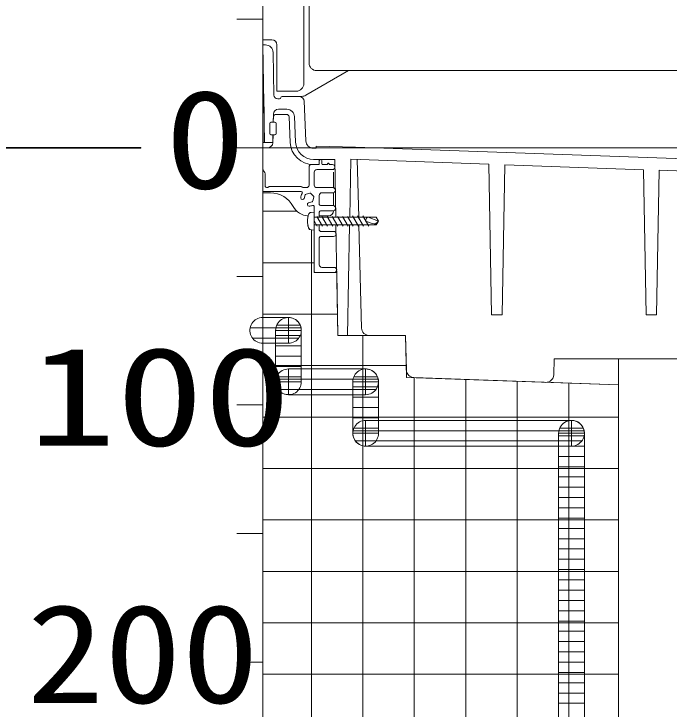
# Model space of a CAD drawing. Units: millimetres on the paper. Extents: x -305 to 305, y -152 to 152.
# Drawn here: x -226.8 to -214.07, y 48.82 to 62.34 of the extents above; entities that cross this region are included whole.
import ezdxf
from ezdxf.enums import TextEntityAlignment as Align

# ---------------------------------------------------------------- set-up
doc = ezdxf.new("R2010")
doc.units = ezdxf.units.MM
doc.linetypes.add('LONG_CHAIN', pattern=[21, 18, -1, 1, -1])
doc.layers.add('0-0_PV', color=7, linetype='Continuous', lineweight=9)
doc.styles.add('ＭＳ ゴシック', font='')
doc.styles.get('ＭＳ ゴシック').set_extended_font_data('MS Gothic')

msp = doc.modelspace()

# ---------------------------------------------------------------- linework, layer by layer
at = {"layer": '0-0_PV'}
for p, q in [((-221.963, 82.687), (-221.963, 36.437)), ((-221.163, 79.011), (-221.163, 60.987)), ((-221.063, 78.987), (-221.063, 61.387)), ((-222.463, 62.237), (-221.963, 62.237)), ((-221.963, 61.837), (-221.788, 61.837)), ((-221.963, 61.737), (-221.93, 59.837)), ((-221.963, 61.737), (-221.91, 61.737)), ((-221.688, 61.737), (-221.688, 60.837)), ((-221.76, 61.59), (-221.746, 60.761)), ((-220.297, 61.237), (-221.128, 60.757)), ((-220.913, 61.237), (-204.463, 61.237)), ((-221.313, 60.837), (-221.688, 60.837)), ((-221.671, 60.687), (-221.638, 60.687)), ((-221.588, 60.737), (-221.203, 60.737)), ((-221.159, 60.641), (-221.125, 59.872)), ((-221.963, 60.537), (-221.946, 60.537)), ((-221.936, 59.847), (-221.936, 60.527)), ((-221.655, 60.487), (-221.496, 60.487)), ((-221.755, 60.39), (-221.759, 60.237)), ((-221.754, 60.339), (-221.757, 60.237)), ((-221.501, 60.387), (-221.704, 60.387)), ((-221.451, 60.339), (-221.429, 59.842)), ((-221.346, 60.344), (-221.324, 59.847)), ((-221.828, 60.212), (-221.828, 60.012)), ((-221.728, 60.237), (-221.803, 60.237)), ((-221.703, 60.212), (-221.703, 60.012)), ((-221.728, 59.987), (-221.803, 59.987)), ((-221.765, 59.987), (-221.769, 59.837)), ((-221.763, 59.987), (-221.767, 59.834)), ((-221.963, 59.837), (-221.946, 59.837)), ((-221.93, 59.837), (-221.769, 59.837)), ((-220.162, 59.752), (-220.925, 59.767)), ((-220.925, 59.727), (-220.925, 59.767)), ((-206.212, 59.251), (-220.162, 59.752)), ((-222.463, 59.737), (-221.963, 59.737)), ((-221.867, 59.737), (-221.963, 59.737)), ((-220.925, 59.727), (-220.978, 59.728)), ((-220.863, 59.487), (-220.863, 59.422)), ((-220.813, 59.487), (-220.813, 59.422)), ((-220.098, 58.387), (-220.127, 59.511)), ((-221.063, 59.362), (-221.063, 59.012)), ((-220.873, 59.412), (-221.013, 59.412)), ((-220.713, 59.412), (-220.803, 59.412)), ((-220.713, 59.412), (-220.696, 59.433)), ((-220.663, 59.412), (-220.68, 59.433)), ((-220.61, 59.412), (-220.663, 59.412)), ((-217.566, 59.419), (-217.515, 56.487)), ((-217.26, 59.408), (-217.311, 56.487)), ((-214.564, 59.311), (-217.26, 59.408)), ((-221.957, 59.306), (-221.963, 59.312)), ((-221.913, 59.2), (-221.913, 58.987)), ((-220.963, 59.262), (-220.963, 59.012)), ((-220.61, 59.312), (-220.913, 59.312)), ((-220.588, 59.262), (-220.588, 58.962)), ((-214.564, 59.311), (-214.515, 56.487)), ((-214.262, 59.3), (-214.311, 56.487)), ((-207.91, 59.072), (-214.262, 59.3)), ((-221.873, 58.962), (-221.888, 58.962)), ((-221.845, 58.98), (-221.855, 58.969)), ((-221.223, 58.987), (-221.827, 58.987)), ((-221.195, 58.969), (-221.205, 58.98)), ((-221.113, 58.962), (-221.177, 58.962)), ((-220.602, 58.962), (-220.913, 58.962)), ((-221.218, 58.887), (-221.963, 58.887)), ((-221.813, 58.862), (-221.963, 58.862)), ((-221.157, 58.754), (-221.139, 58.821)), ((-221.121, 58.838), (-221.05, 58.857)), ((-221.026, 58.851), (-220.974, 58.799)), ((-220.863, 58.812), (-220.863, 58.637)), ((-220.602, 58.862), (-220.813, 58.862)), ((-220.588, 58.862), (-220.588, 58.612)), ((-221.004, 58.686), (-221.071, 58.668)), ((-220.987, 58.704), (-220.967, 58.775)), ((-220.963, 58.593), (-220.963, 57.337)), ((-220.596, 58.612), (-220.838, 58.612)), ((-221.963, 58.502), (-221.297, 58.502)), ((-221.019, 58.482), (-220.963, 58.487)), ((-220.963, 58.487), (-220.963, 58.137)), ((-220.963, 58.387), (-219.756, 58.387)), ((-220.913, 58.402), (-220.803, 58.212)), ((-220.863, 58.487), (-220.863, 58.387)), ((-220.688, 58.412), (-220.863, 58.412)), ((-220.596, 58.512), (-220.838, 58.512)), ((-220.813, 58.402), (-220.703, 58.212)), ((-220.713, 58.402), (-220.603, 58.212)), ((-220.613, 58.402), (-220.503, 58.212)), ((-220.513, 58.402), (-220.403, 58.212)), ((-220.413, 58.402), (-220.303, 58.212)), ((-220.313, 58.402), (-220.203, 58.212)), ((-220.219, 58.412), (-220.103, 58.212)), ((-220.119, 58.412), (-220.003, 58.212)), ((-220.019, 58.412), (-219.903, 58.212)), ((-219.913, 58.387), (-219.713, 58.312)), ((-219.713, 58.312), (-219.756, 58.387)), ((-220.963, 58.315), (-220.903, 58.212)), ((-219.835, 58.266), (-219.963, 58.312)), ((-219.756, 58.237), (-219.713, 58.312)), ((-221.019, 58.142), (-220.963, 58.137)), ((-221.017, 36.437), (-221.017, 58.142)), ((-220.963, 58.237), (-219.756, 58.237)), ((-220.863, 58.237), (-220.863, 58.137)), ((-220.54, 58.237), (-220.503, 56.087)), ((-220.275, 58.237), (-220.313, 56.087)), ((-220.042, 56.233), (-220.094, 58.237)), ((-220.863, 57.987), (-220.863, 57.462)), ((-220.587, 58.112), (-220.838, 58.112)), ((-220.587, 58.012), (-220.838, 58.012)), ((-221.963, 57.502), (-220.963, 57.502)), ((-220.575, 57.312), (-220.938, 57.312)), ((-220.575, 57.412), (-220.813, 57.412)), ((-222.463, 57.237), (-221.963, 57.237)), ((-221.963, 56.502), (-220.51, 56.502)), ((-221.463, 56.437), (-221.963, 56.437)), ((-221.463, 56.437), (-221.963, 56.437)), ((-217.515, 56.487), (-217.311, 56.487)), ((-214.515, 56.487), (-214.311, 56.487)), ((-221.963, 56.237), (-222.208, 56.237)), ((-221.463, 56.237), (-221.963, 56.237)), ((-221.234, 56.287), (-221.691, 56.287)), ((-221.218, 56.237), (-221.463, 56.237)), ((-221.963, 56.037), (-222.162, 56.037)), ((-221.463, 56.037), (-221.963, 56.037)), ((-221.213, 56.087), (-221.713, 56.087)), ((-221.263, 56.037), (-221.463, 56.037)), ((-220.503, 56.087), (-219.996, 56.087)), ((-220.017, 36.437), (-220.017, 56.087)), ((-219.892, 56.087), (-219.188, 56.087)), ((-219.17, 55.414), (-219.188, 56.087)), ((-221.213, 55.887), (-221.713, 55.887)), ((-221.213, 55.687), (-221.713, 55.687)), ((-216.308, 55.322), (-216.3, 55.637)), ((-204.463, 55.637), (-216.3, 55.637)), ((-215.048, 55.637), (-215.048, 43.857)), ((-221.963, 55.502), (-219.172, 55.502)), ((-221.213, 55.487), (-221.713, 55.487)), ((-219.963, 55.437), (-221.463, 55.437)), ((-219.963, 55.437), (-221.463, 55.437)), ((-221.213, 55.287), (-221.713, 55.287)), ((-219.734, 55.287), (-220.191, 55.287)), ((-221.463, 55.237), (-221.708, 55.237)), ((-219.963, 55.237), (-221.463, 55.237)), ((-219.718, 55.237), (-219.963, 55.237)), ((-219.026, 55.268), (-215.048, 55.126)), ((-219.017, 36.437), (-219.017, 55.268)), ((-218.017, 36.437), (-218.017, 55.232)), ((-217.017, 36.437), (-217.017, 55.196)), ((-216.017, 36.552), (-216.017, 55.16)), ((-221.263, 55.038), (-221.663, 55.038)), ((-221.463, 55.037), (-221.662, 55.037)), ((-219.963, 55.037), (-221.463, 55.037)), ((-219.713, 55.087), (-220.213, 55.087)), ((-219.763, 55.037), (-219.963, 55.037)), ((-219.713, 54.887), (-220.213, 54.887)), ((-222.463, 54.737), (-221.963, 54.737)), ((-219.713, 54.687), (-220.213, 54.687)), ((-221.963, 54.502), (-215.048, 54.502)), ((-219.713, 54.487), (-220.213, 54.487)), ((-215.963, 54.437), (-219.963, 54.437)), ((-219.713, 54.287), (-220.213, 54.287)), ((-219.963, 54.237), (-220.208, 54.237)), ((-215.963, 54.237), (-219.963, 54.237)), ((-215.734, 54.287), (-216.191, 54.287)), ((-215.718, 54.237), (-215.963, 54.237)), ((-215.713, 54.137), (-216.213, 54.137)), ((-219.763, 54.038), (-220.163, 54.038)), ((-219.963, 54.037), (-220.162, 54.037)), ((-215.963, 54.037), (-219.963, 54.037)), ((-215.713, 53.937), (-216.213, 53.937)), ((-215.763, 54.037), (-215.963, 54.037)), ((-215.713, 53.737), (-216.213, 53.737)), ((-215.713, 53.537), (-216.213, 53.537)), ((-221.963, 53.502), (-215.048, 53.502)), ((-215.713, 53.337), (-216.213, 53.337)), ((-215.713, 53.137), (-216.213, 53.137)), ((-215.713, 52.937), (-216.213, 52.937)), ((-215.713, 52.737), (-216.213, 52.737)), ((-221.963, 52.502), (-215.048, 52.502)), ((-215.713, 52.537), (-216.213, 52.537)), ((-215.713, 52.337), (-216.213, 52.337)), ((-222.463, 52.237), (-221.963, 52.237)), ((-215.713, 52.137), (-216.213, 52.137)), ((-215.713, 51.937), (-216.213, 51.937)), ((-215.713, 51.737), (-216.213, 51.737)), ((-221.963, 51.502), (-215.048, 51.502)), ((-215.713, 51.537), (-216.213, 51.537)), ((-215.713, 51.337), (-216.213, 51.337)), ((-215.713, 51.137), (-216.213, 51.137)), ((-215.713, 50.937), (-216.213, 50.937)), ((-215.713, 50.737), (-216.213, 50.737)), ((-221.963, 50.502), (-215.048, 50.502)), ((-215.713, 50.537), (-216.213, 50.537)), ((-215.713, 50.337), (-216.213, 50.337)), ((-215.713, 50.137), (-216.213, 50.137)), ((-215.713, 49.937), (-216.213, 49.937)), ((-222.463, 49.737), (-221.963, 49.737)), ((-215.713, 49.737), (-216.213, 49.737)), ((-221.963, 49.502), (-215.048, 49.502)), ((-215.713, 49.537), (-216.213, 49.537)), ((-215.713, 49.337), (-216.213, 49.337)), ((-215.713, 49.137), (-216.213, 49.137)), ((-215.713, 48.937), (-216.213, 48.937))]:
    msp.add_line(p, q, dxfattribs=at)
at = {"layer": '0-0_PV', "linetype": 'LONG_CHAIN'}
for p, q in [((-228.154, 59.737), (-224.334, 59.737)), ((-221.963, 59.737), (-196.963, 59.737))]:
    msp.add_line(p, q, dxfattribs=at)
msp.add_lwpolyline([(-228.154, 59.73), (-224.334, 59.73), (-224.334, 59.74), (-228.154, 59.74)], close=True, dxfattribs=at)
at = {"layer": '0-0_PV'}
for points in [[(-220.974, 59.512), (-220.563, 59.512), (-220.543, 58.387)], [(-217.566, 59.419), (-220.253, 59.515), (-220.273, 58.387)], [(-221.813, 58.862), (-221.963, 58.862), (-221.963, 36.437)], [(-214.813, 37.717), (-214.813, 42.557), (-215.106, 42.557), (-215.106, 43.857), (-215.048, 43.857), (-215.048, 55.126), (-219.166, 55.273), (-219.188, 56.087), (-220.503, 56.087), (-220.524, 57.312), (-220.963, 57.312), (-220.963, 58.137), (-221.061, 58.146)]]:
    msp.add_lwpolyline(points, dxfattribs=at)
for points in [[(-221.963, 56.187), (-221.963, 56.437), (-221.994, 56.435), (-222.025, 56.429), (-222.055, 56.42), (-222.083, 56.406), (-222.11, 56.389), (-222.134, 56.369), (-222.155, 56.346), (-222.174, 56.321), (-222.189, 56.294), (-222.201, 56.264), (-222.208, 56.234), (-222.212, 56.203), (-222.212, 56.171), (-222.208, 56.14), (-222.201, 56.11), (-222.189, 56.081), (-222.174, 56.053), (-222.155, 56.028), (-222.134, 56.005), (-222.11, 55.985), (-222.083, 55.968), (-222.055, 55.955), (-222.025, 55.945), (-221.994, 55.939), (-221.963, 55.937)], [(-221.463, 56.437), (-221.963, 56.437), (-221.963, 55.937), (-221.463, 55.937)], [(-221.463, 56.187), (-221.213, 56.187), (-221.215, 56.218), (-221.221, 56.249), (-221.23, 56.279), (-221.244, 56.308), (-221.26, 56.334), (-221.28, 56.358), (-221.303, 56.38), (-221.329, 56.398), (-221.356, 56.413), (-221.385, 56.425), (-221.416, 56.433), (-221.447, 56.437), (-221.478, 56.437), (-221.51, 56.433), (-221.54, 56.425), (-221.569, 56.413), (-221.597, 56.398), (-221.622, 56.38), (-221.645, 56.358), (-221.665, 56.334), (-221.682, 56.308), (-221.695, 56.279), (-221.705, 56.249), (-221.711, 56.218), (-221.713, 56.187)], [(-221.463, 55.937), (-221.431, 55.939), (-221.401, 55.945), (-221.371, 55.955), (-221.342, 55.968), (-221.316, 55.985), (-221.292, 56.005), (-221.27, 56.028), (-221.252, 56.053), (-221.237, 56.081), (-221.225, 56.11), (-221.217, 56.14), (-221.213, 56.171), (-221.213, 56.203), (-221.217, 56.234), (-221.225, 56.264), (-221.237, 56.294), (-221.252, 56.321), (-221.27, 56.346), (-221.292, 56.369), (-221.316, 56.389), (-221.342, 56.406), (-221.371, 56.42), (-221.401, 56.429), (-221.431, 56.435), (-221.463, 56.437), (-221.463, 56.187)], [(-221.213, 55.187), (-221.213, 56.187), (-221.713, 56.187), (-221.713, 55.187)], [(-221.463, 55.187), (-221.463, 55.437), (-221.494, 55.435), (-221.525, 55.429), (-221.555, 55.42), (-221.583, 55.406), (-221.61, 55.389), (-221.634, 55.369), (-221.655, 55.346), (-221.674, 55.321), (-221.689, 55.294), (-221.701, 55.264), (-221.708, 55.234), (-221.712, 55.203), (-221.712, 55.171), (-221.708, 55.14), (-221.701, 55.11), (-221.689, 55.081), (-221.674, 55.053), (-221.655, 55.028), (-221.634, 55.005), (-221.61, 54.985), (-221.583, 54.968), (-221.555, 54.955), (-221.525, 54.945), (-221.494, 54.939), (-221.463, 54.937)], [(-219.963, 55.437), (-221.463, 55.437), (-221.463, 54.937), (-219.963, 54.937)], [(-219.713, 55.187), (-219.715, 55.218), (-219.721, 55.249), (-219.73, 55.279), (-219.744, 55.308), (-219.76, 55.334), (-219.78, 55.358), (-219.803, 55.38), (-219.829, 55.398), (-219.856, 55.413), (-219.885, 55.425), (-219.916, 55.433), (-219.947, 55.437), (-219.978, 55.437), (-220.01, 55.433), (-220.04, 55.425), (-220.069, 55.413), (-220.097, 55.398), (-220.122, 55.38), (-220.145, 55.358), (-220.165, 55.334), (-220.182, 55.308), (-220.195, 55.279), (-220.205, 55.249), (-220.211, 55.218), (-220.213, 55.187), (-219.963, 55.187)], [(-219.963, 54.937), (-219.931, 54.939), (-219.901, 54.945), (-219.871, 54.955), (-219.842, 54.968), (-219.816, 54.985), (-219.792, 55.005), (-219.77, 55.028), (-219.752, 55.053), (-219.737, 55.081), (-219.725, 55.11), (-219.717, 55.14), (-219.713, 55.171), (-219.713, 55.203), (-219.717, 55.234), (-219.725, 55.264), (-219.737, 55.294), (-219.752, 55.321), (-219.77, 55.346), (-219.792, 55.369), (-219.816, 55.389), (-219.842, 55.406), (-219.871, 55.42), (-219.901, 55.429), (-219.931, 55.435), (-219.963, 55.437), (-219.963, 55.187)], [(-221.713, 55.187), (-221.711, 55.156), (-221.705, 55.125), (-221.695, 55.095), (-221.682, 55.067), (-221.665, 55.04), (-221.645, 55.016), (-221.622, 54.994), (-221.597, 54.976), (-221.569, 54.961), (-221.54, 54.949), (-221.51, 54.941), (-221.478, 54.938), (-221.447, 54.938), (-221.416, 54.941), (-221.385, 54.949), (-221.356, 54.961), (-221.329, 54.976), (-221.303, 54.994), (-221.28, 55.016), (-221.26, 55.04), (-221.244, 55.067), (-221.23, 55.095), (-221.221, 55.125), (-221.215, 55.156), (-221.213, 55.187), (-221.463, 55.187)], [(-220.213, 55.187), (-220.213, 54.187), (-219.713, 54.187), (-219.713, 55.187)], [(-219.963, 54.187), (-219.963, 54.437), (-219.994, 54.435), (-220.025, 54.429), (-220.055, 54.42), (-220.083, 54.406), (-220.11, 54.389), (-220.134, 54.369), (-220.155, 54.346), (-220.174, 54.321), (-220.189, 54.294), (-220.201, 54.264), (-220.208, 54.234), (-220.212, 54.203), (-220.212, 54.171), (-220.208, 54.14), (-220.201, 54.11), (-220.189, 54.081), (-220.174, 54.053), (-220.155, 54.028), (-220.134, 54.005), (-220.11, 53.985), (-220.083, 53.968), (-220.055, 53.955), (-220.025, 53.945), (-219.994, 53.939), (-219.963, 53.937)], [(-215.963, 54.437), (-219.963, 54.437), (-219.963, 53.937), (-215.963, 53.937)], [(-215.713, 54.187), (-215.715, 54.218), (-215.721, 54.249), (-215.73, 54.279), (-215.744, 54.308), (-215.76, 54.334), (-215.78, 54.358), (-215.803, 54.38), (-215.829, 54.398), (-215.856, 54.413), (-215.885, 54.425), (-215.916, 54.433), (-215.947, 54.437), (-215.978, 54.437), (-216.01, 54.433), (-216.04, 54.425), (-216.069, 54.413), (-216.097, 54.398), (-216.122, 54.38), (-216.145, 54.358), (-216.165, 54.334), (-216.182, 54.308), (-216.195, 54.279), (-216.205, 54.249), (-216.211, 54.218), (-216.213, 54.187), (-215.963, 54.187)], [(-215.963, 53.937), (-215.931, 53.939), (-215.901, 53.945), (-215.871, 53.955), (-215.842, 53.968), (-215.816, 53.985), (-215.792, 54.005), (-215.77, 54.028), (-215.752, 54.053), (-215.737, 54.081), (-215.725, 54.11), (-215.717, 54.14), (-215.713, 54.171), (-215.713, 54.203), (-215.717, 54.234), (-215.725, 54.264), (-215.737, 54.294), (-215.752, 54.321), (-215.77, 54.346), (-215.792, 54.369), (-215.816, 54.389), (-215.842, 54.406), (-215.871, 54.42), (-215.901, 54.429), (-215.931, 54.435), (-215.963, 54.437), (-215.963, 54.187)], [(-219.963, 54.187), (-220.213, 54.187), (-220.211, 54.156), (-220.205, 54.125), (-220.195, 54.095), (-220.182, 54.067), (-220.165, 54.04), (-220.145, 54.016), (-220.122, 53.994), (-220.097, 53.976), (-220.069, 53.961), (-220.04, 53.949), (-220.01, 53.941), (-219.978, 53.938), (-219.947, 53.938), (-219.916, 53.941), (-219.885, 53.949), (-219.856, 53.961), (-219.829, 53.976), (-219.803, 53.994), (-219.78, 54.016), (-219.76, 54.04), (-219.744, 54.067), (-219.73, 54.095), (-219.721, 54.125), (-219.715, 54.156), (-219.713, 54.187)], [(-216.213, 54.187), (-216.213, 36.437), (-215.713, 36.437), (-215.713, 54.187)]]:
    msp.add_lwpolyline(points, close=True, dxfattribs=at)
for centre, radius, start, end in [((-221.788, 61.737), 0.1, 0, 90), ((-221.91, 61.587), 0.15, 1, 90), ((-220.913, 61.387), 0.15, 180, 270), ((-221.313, 60.987), 0.15, 270, 0), ((-221.671, 60.762), 0.075, 181, 270), ((-221.638, 60.712), 0.025, 270, 0), ((-221.588, 60.712), 0.025, 90, 180), ((-221.258, 60.637), 0.1, 2.5, 90), ((-221.203, 60.887), 0.15, 270, 300), ((-221.946, 60.527), 0.01, 359.9999, 89.9999), ((-221.655, 60.387), 0.1, 90, 178.5), ((-221.496, 60.337), 0.15, 2.5, 90), ((-221.704, 60.337), 0.05, 90, 178.5), ((-221.501, 60.337), 0.05, 2.5, 90), ((-221.803, 60.212), 0.025, 90, 180), ((-221.728, 60.212), 0.025, 360, 90), ((-221.803, 60.012), 0.025, 180, 270), ((-221.728, 60.012), 0.025, 270, 0), ((-221.946, 59.847), 0.01, 269.9999, 359.9999), ((-221.867, 59.837), 0.1, 270, 358.5), ((-220.979, 59.862), 0.45, 182.5, 270), ((-220.974, 59.862), 0.35, 182.5, 270), ((-220.975, 59.878), 0.15, 182.5, 268.8542), ((-220.838, 59.487), 0.025, 360, 180), ((-221.013, 59.362), 0.05, 90, 180), ((-220.873, 59.422), 0.01, 270, 0), ((-220.803, 59.422), 0.01, 180, 270), ((-220.688, 59.427), 0.01, 38.9766, 141.0233), ((-220.61, 59.362), 0.05, 270, 90), ((-222.063, 59.2), 0.15, 360, 45), ((-220.913, 59.262), 0.05, 90, 180), ((-221.888, 58.987), 0.025, 180, 270), ((-221.873, 58.987), 0.025, 270, 315), ((-221.827, 58.962), 0.025, 90, 135), ((-221.223, 58.962), 0.025, 45, 90), ((-221.177, 58.987), 0.025, 225, 270), ((-221.113, 59.012), 0.05, 270, 0), ((-220.913, 59.012), 0.05, 180, 270), ((-220.602, 58.912), 0.05, 270, 90), ((-221.813, 58.362), 0.5, 28.1377, 90), ((-221.813, 58.362), 0.5, 28.0724, 90), ((-221.063, 58.762), 0.16, 147.2793, 179.5924), ((-221.218, 58.862), 0.025, 327.2794, 90), ((-221.115, 58.814), 0.025, 105, 165), ((-221.044, 58.833), 0.025, 45, 105), ((-221.189, 58.835), 0.16, 16.4086, 16.6801), ((-220.992, 58.781), 0.025, 345, 45), ((-220.813, 58.812), 0.05, 90, 180), ((-221.189, 58.763), 0.0336, 179.5924, 345), ((-221.062, 58.636), 0.0336, 105, 270.4086), ((-221.011, 58.71), 0.025, 285, 345), ((-221.063, 58.762), 0.35, 207.9791, 266.9478), ((-221.063, 58.762), 0.35, 208.0724, 266.9478), ((-221.063, 58.762), 0.16, 270.4086, 293.9168), ((-220.988, 58.593), 0.025, 360, 113.9168), ((-220.838, 58.637), 0.025, 180, 270), ((-220.596, 58.562), 0.05, 270, 90), ((-220.643, 58.312), 0.45, 164.1189, 195.8809), ((-220.643, 58.312), 0.45, 167.0954, 201.703), ((-221.013, 58.417), 0.065, 94.9996, 164.1182), ((-220.838, 58.487), 0.025, 90, 180), ((-220.688, 58.512), 0.1, 270, 0), ((-219.863, 58.312), 0.1, 131.4102, 179.9998), ((-219.801, 58.36), 0.1, 250.0569, 329.9993), ((-219.713, 58.312), 0.0866, 215.8995, 240), ((-221.013, 58.207), 0.065, 195.881, 265.0005), ((-220.838, 58.137), 0.025, 180, 270), ((-220.838, 57.987), 0.025, 90, 180), ((-220.587, 58.062), 0.05, 270, 90), ((-220.813, 57.462), 0.05, 180, 270), ((-220.938, 57.337), 0.025, 180, 270), ((-220.575, 57.362), 0.05, 270, 90), ((-219.892, 56.237), 0.15, 181.5, 270), ((-219.02, 55.418), 0.15, 181.5001, 267.9441), ((-216.458, 55.326), 0.15, 267.9441, 358.4999)]:
    msp.add_arc(centre, radius, start, end, dxfattribs=at)

# ---------------------------------------------------------------- texts
at = {"layer": '0-0_PV', "style": 'ＭＳ ゴシック'}
for s, width, p in [('0', 1.2, (-223.863, 58.367)), ('100', 1.3, (-226.51, 53.367)), ('200', 1.15, (-226.546, 48.367))]:
    msp.add_text(s, height=1.921, dxfattribs=dict(at, width=width)).set_placement(p, align=Align.BOTTOM_LEFT)

doc.saveas('drawing.dxf')
